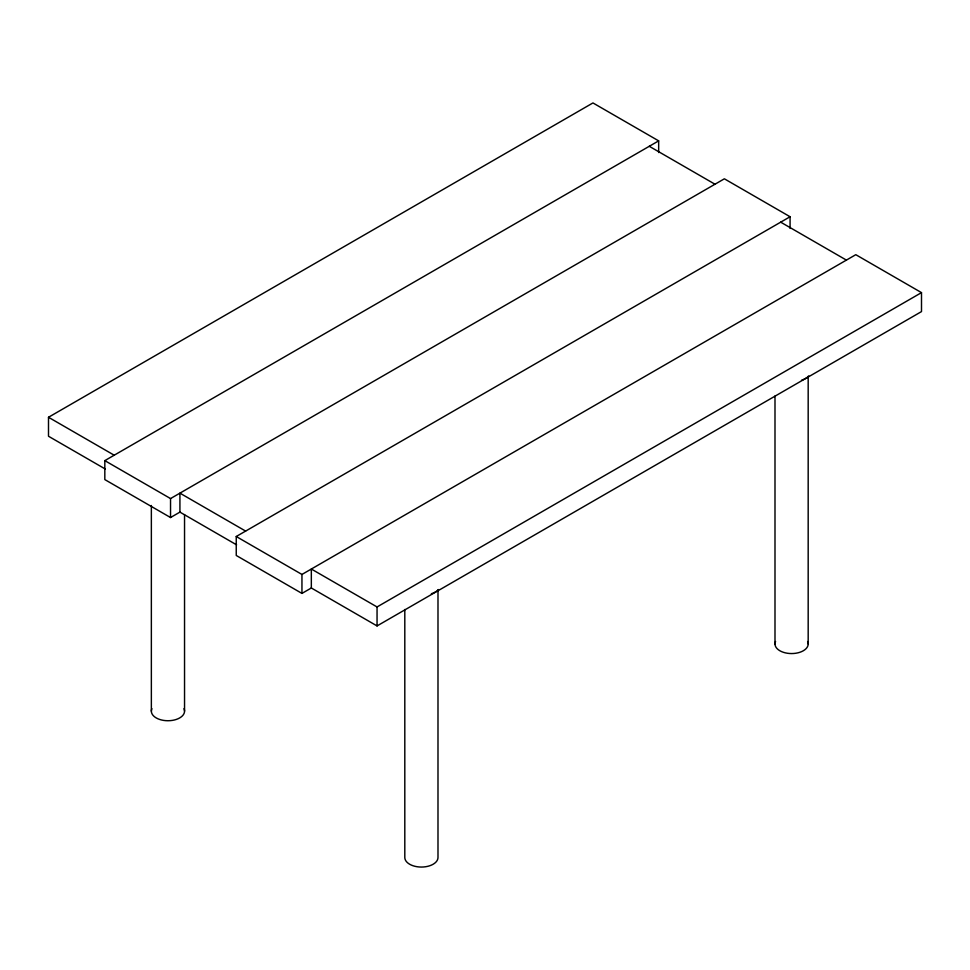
<?xml version="1.0" encoding="UTF-8"?>
<svg xmlns="http://www.w3.org/2000/svg" width="970" height="970" viewBox="0 0 970 970"><rect width="100%" height="100%" fill="white"/><g stroke="black" fill="none" stroke-linecap="round" stroke-linejoin="round"><path stroke-width="1.45" d="M105.197 468.971L48.5 436.245L48.5 417.27L592.949 102.941L658.666 140.868L658.666 152.545M236.607 544.849L179.923 512.111L170.538 517.531L104.821 479.592L104.821 460.629L658.666 140.868M104.821 460.629L170.538 498.568L724.372 178.807L790.077 216.746L790.077 228.423M236.243 536.507L301.949 574.446L855.795 254.686L921.5 292.625L921.5 311.588L377.051 625.929L311.334 587.99L301.949 593.41L236.243 555.471L236.243 536.507L790.077 216.746M311.334 587.99L311.334 569.026L377.051 606.953L921.5 292.625M649.269 146.288L714.987 184.227M780.692 222.166L846.398 260.106M48.5 417.27L114.205 455.209M245.628 531.087L179.923 493.148L179.923 512.111M808.18 376.336L808.18 643.983M774.994 396.002L774.994 643.983M437.991 589.833L437.991 857.48A16.599 9.579 0 0 1 421.404 867.059A16.599 9.579 0 0 1 404.805 857.48L404.805 609.5M377.051 606.953L377.051 625.929M301.949 574.446L301.949 593.41M184.542 514.585L184.542 711.155M170.538 498.568L170.538 517.531M151.356 505.503L151.356 711.155M808.834 376.045A19.909 11.495 0 0 1 801.547 380.252M807.622 641.51A16.599 9.579 0 0 1 791.593 653.562A16.599 9.579 0 0 1 775.563 641.51M438.646 589.542A19.909 11.495 0 0 1 431.359 593.749M183.985 708.67A16.599 9.579 0 0 1 167.956 720.734A16.599 9.579 0 0 1 151.926 708.67"/></g></svg>
